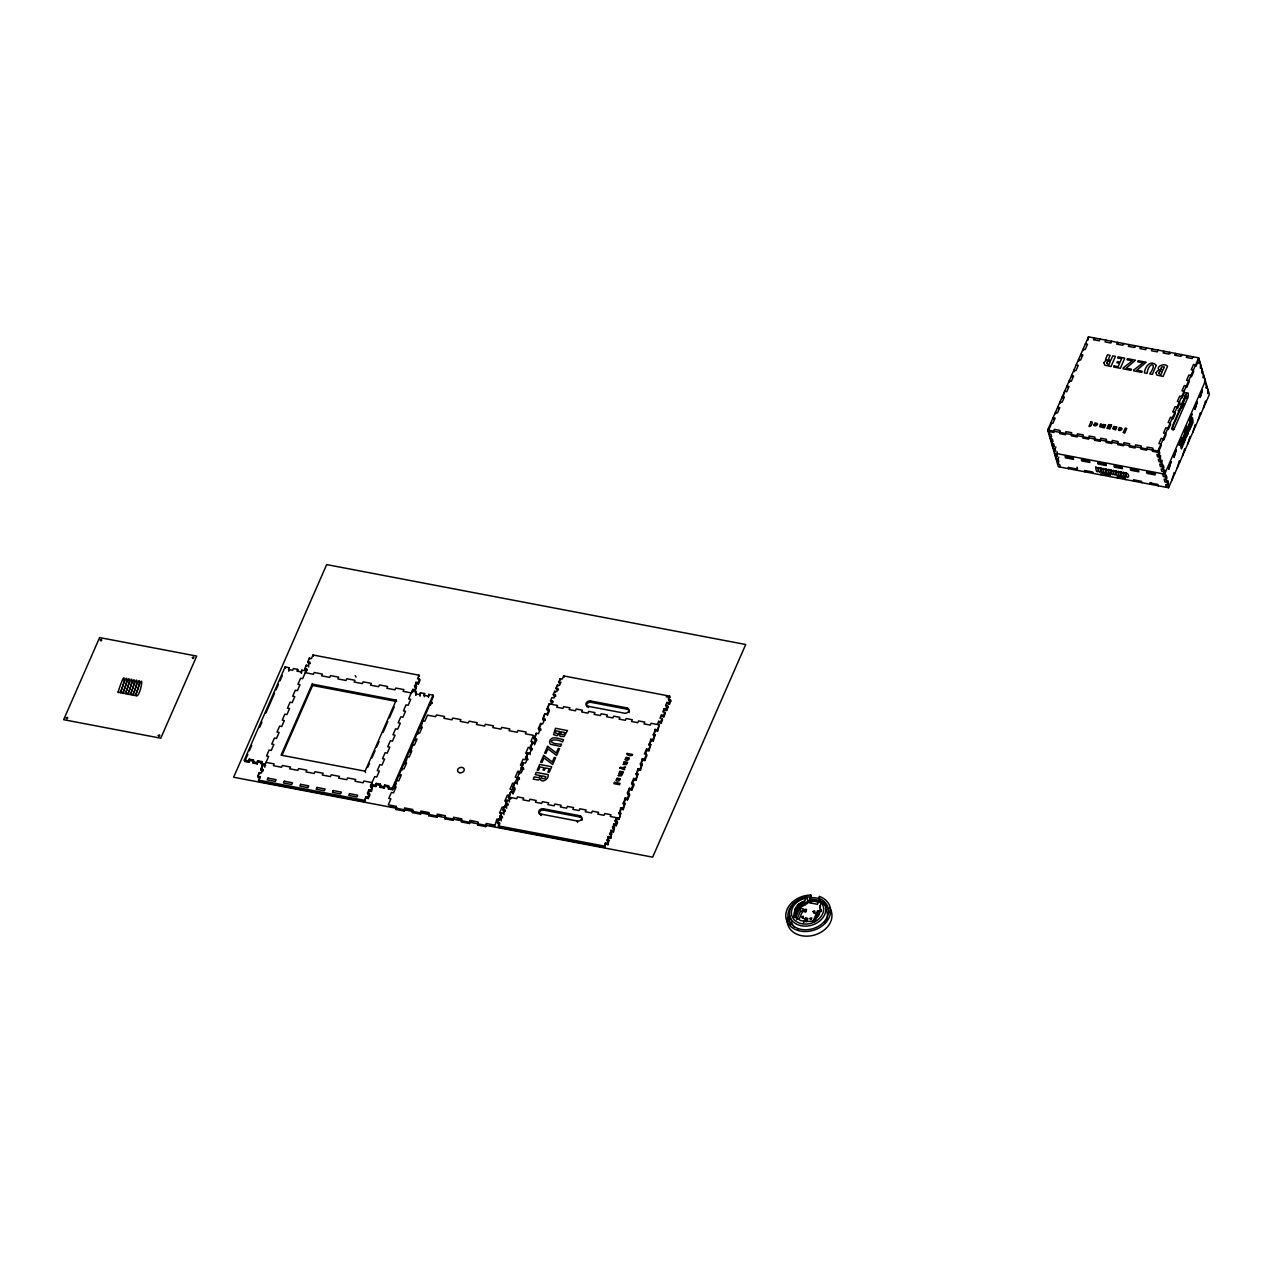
<?xml version="1.0" encoding="UTF-8"?>
<svg xmlns="http://www.w3.org/2000/svg" width="1273" height="1273" viewBox="0 0 1273 1273"><rect width="100%" height="100%" fill="white"/><g stroke="black" fill="none" stroke-linecap="round" stroke-linejoin="round"><path stroke-width="1.5" d="M806.716 896.908L806.207 896.972A18.427 14.401 -16.2 0 0 790.087 916.958A18.427 14.401 -16.2 0 0 815.181 923.88A18.427 14.401 -16.2 0 0 822.581 901.491L822.103 901.029C818.109 906.058 822.883 914.428 815.675 918.231L814.402 921.111L805.157 921.509L800.462 920.506L796.516 917.706L793.429 917.117L795.179 909.081L798.823 904.148L804.552 901.125L806.716 896.908L808.005 901.379L806.971 903.735L806.541 902.239L817.457 904.323L818.969 899.247L821.451 902.78M798.998 919.488L803.597 908.97L799.778 908.238L795.72 917.515L796.452 911.802L799.81 907.538L805.538 904.514L806.541 902.239M810.264 902.493L809.548 897.926L810.869 897.879L811.06 901.125A18.427 14.401 -16.2 0 1 818.81 902.541L818.857 901.268M820.083 899.709L820.273 901.984A18.427 14.401 -16.2 0 1 821.976 903.13M810.869 897.879L810.806 895.046A22.771 17.806 -16.2 0 0 786.475 920.156A22.771 17.806 -16.2 0 0 821.308 926.537A22.771 17.806 -16.2 0 0 820.385 896.797L819.351 896.415L818.603 898.149L819.796 902.08M810.806 895.046L811.299 899.375A20.607 16.103 -16.2 0 1 818.841 900.536L819.351 900.727M811.442 902.446L811.697 900.711A20.607 16.103 -16.2 0 1 819.223 901.857M355.199 675.645L356.074 677.077M258.037 762.129L262.222 762.925L261.84 761.572L257.639 760.777L257.257 763.911L253.072 763.1L253.454 759.981L249.269 759.169L248.887 762.304L244.687 761.509L244.305 760.14L285.088 666.941L289.273 667.736L288.891 670.871L289.273 667.736M245.482 759.71L247.837 754.332M249.397 750.752L251.752 745.373M259.597 727.456L261.952 722.077M265.866 713.103L274.491 693.387M276.066 689.807L278.421 684.428M279.98 680.848L282.335 675.47M248.887 762.304L249.269 759.169M253.072 763.1L253.454 759.981M257.257 763.911L257.639 760.777M288.494 669.518L292.695 670.314L293.458 668.532L297.659 669.343L296.88 671.11L301.065 671.905L301.462 673.274L301.844 670.139L306.029 670.935M265.643 765.503L261.458 764.707L261.84 761.572M301.065 671.905L301.844 670.139M257.735 776.148L259.819 776.546L260.217 777.914L258.117 777.501L257.735 776.148L259.278 772.6L261.379 772.997L262.922 769.465L260.822 769.067L262.381 765.519L264.482 765.916L264.864 767.269M304.708 668.771L306.809 669.168L307.207 670.521L305.106 670.123L304.708 668.771L306.268 665.222L308.368 665.62L308.75 666.972M310.31 663.44L308.209 663.042L307.811 661.674L309.371 658.125L311.455 658.539L313.015 654.99L419.024 675.199L419.422 676.568M262.922 769.465L263.32 770.817L261.22 770.42L262.381 765.519M366.242 798.123L368.327 798.521L367.929 797.169L365.844 796.771L364.683 801.672L258.674 781.447L259.819 776.546M264.482 765.916L268.635 756.401L266.55 755.987L269.16 750.02L271.26 750.418L273.87 744.434L271.77 744.037L274.395 738.054L276.48 738.467L279.105 732.484L277.005 732.086L279.63 726.103L281.715 726.501L284.34 720.534L282.24 720.136L284.85 714.153L286.95 714.551L289.56 708.568L287.475 708.17L290.085 702.203L292.185 702.601L294.795 696.617L292.695 696.22L295.32 690.237L297.405 690.634L300.03 684.667L297.93 684.269L300.555 678.286L302.64 678.684L306.809 669.168M308.368 665.62L309.912 662.071L307.811 661.674M312.187 684.11L312.585 685.463L396.603 701.487L396.205 700.134L312.187 684.11L281.094 755.16L365.112 771.183L365.51 772.552M282.288 754.698L312.585 685.463M365.112 771.183L396.205 700.134M367.897 767.078L369.488 763.434M371.891 757.976L375.074 750.688M376.665 747.044L379.068 741.57M383.046 732.468L387.835 721.536M389.427 717.892L394.216 706.961M364.683 801.672L365.844 796.771M368.947 789.674L369.345 791.042L371.43 791.44L371.032 790.072L368.947 789.674L367.388 793.222L369.488 793.62L369.886 794.989L368.327 798.521M372.432 783.945L370.889 787.494L370.491 786.141L374.66 776.61L376.76 777.007L379.37 771.04L377.269 770.642L379.895 764.659L381.98 765.057L384.605 759.074L382.505 758.676L385.114 752.709L387.215 753.107L389.84 747.124L387.74 746.726L390.35 740.743L392.45 741.141L395.06 735.173L392.975 734.776L395.585 728.793L397.685 729.19L400.295 723.207L398.194 722.809L400.82 716.842L402.904 717.24L405.53 711.257L403.43 710.859L406.039 704.876L408.14 705.274L410.749 699.307L408.665 698.909L412.834 689.377L414.918 689.775L415.316 691.144L413.216 690.746L412.834 689.377M416.319 683.649L414.775 687.197L415.937 682.296L418.021 682.694L418.419 684.047L416.319 683.649L415.937 682.296M419.024 675.199L417.48 678.748L419.581 679.146L419.963 680.514L418.419 684.047M367.786 794.575L369.345 791.042M367.929 797.169L369.488 793.62M371.032 790.072L372.591 786.539L370.491 786.141M414.918 689.775L416.478 686.242L414.377 685.845M418.021 682.694L419.581 679.146M371.43 791.44L372.591 786.539M415.316 691.144L416.478 686.242M375.455 785.155L371.27 784.359L371.668 785.727L375.853 786.523L376.235 783.388L380.42 784.184L380.038 787.319L384.239 788.114L384.621 784.995L388.806 785.791L388.424 788.926L392.609 789.721L433.393 696.506L433.011 695.153L428.81 694.358L428.428 697.477M416.239 691.955L415.857 695.09L416.239 691.955L412.054 691.159L412.452 692.512M375.853 786.523L376.235 783.388M380.038 787.319L380.42 784.184M420.44 692.751L420.058 695.885L420.44 692.751L424.625 693.546L424.243 696.681M384.239 788.114L384.621 784.995M424.625 693.546L423.845 695.329L428.046 696.124M388.424 788.926L389.204 787.144L385.003 786.348M392.609 789.721L392.227 788.353L433.011 695.153M430.433 705.21L431.818 702.059L432.215 703.428M396.38 783.356L394.423 787.844L394.025 786.475L396.126 786.873L393.516 792.856L391.416 792.458L388.806 798.442L390.891 798.839L388.281 804.807L396.428 806.366L396.062 809.501L404.209 811.06L404.989 809.278L413.136 810.837L412.372 812.604L420.52 814.163L421.299 812.397M406.851 759.44L404.894 763.927L404.496 762.575L406.596 762.973L403.971 768.956L401.886 768.542L402.268 769.91M412.086 747.49L410.113 751.977L409.731 750.609L411.816 751.022L409.206 756.989L407.105 756.592L407.503 757.96M421.236 726.565L422.811 720.725L424.896 721.123L427.521 715.155L435.668 716.699L436.448 714.933L444.595 716.492L443.831 718.258L451.979 719.818L452.758 718.052L460.906 719.595L460.142 721.377L468.289 722.921L469.069 721.154L477.216 722.714L476.452 724.48L484.599 726.04L485.379 724.257L493.526 725.817L492.762 727.599L500.91 729.143L501.689 727.376L509.837 728.936L509.073 730.702L517.22 732.261L518 730.479L526.147 732.039L525.383 733.821L533.53 735.364L530.921 741.347L533.005 741.745L530.395 747.728L528.295 747.331L525.685 753.298L527.786 753.696L525.16 759.679L523.076 759.281L520.45 765.264L522.551 765.662L519.941 771.629L517.84 771.231L515.231 777.214L519.066 777.851L519.464 779.203L517.363 778.805L519.113 772.536L521.214 772.95L523.362 768.033L521.262 767.635L523.41 762.734L525.494 763.132L527.643 758.231L525.558 757.833L527.706 752.916L529.791 753.314L530.189 754.682M396.062 809.501L396.826 807.734M440.872 816.12L437.61 815.5L436.83 817.282L428.683 815.722L429.447 813.956M453.92 818.619L453.14 820.385L444.993 818.825L445.757 817.059M453.14 820.385L453.522 817.25L461.685 818.81L461.303 821.944L469.451 823.504L470.23 821.721L473.492 822.342M486.541 824.84L485.761 826.607L477.614 825.047L478.377 823.281M489.803 825.461L494.688 826.384L496.916 819.048L499.016 819.462L501.626 813.479L499.525 813.081L502.151 807.098L504.235 807.496L506.861 801.529L504.76 801.115L507.37 795.148L509.471 795.545L512.08 789.562L509.996 789.165L512.605 783.181L514.706 783.595L517.315 777.612M497.361 822.278L499.446 822.676L499.843 824.029L497.743 823.631L497.361 822.278L498.73 819.128L500.83 819.526L501.228 820.878M502.596 817.727L500.512 817.33L500.114 815.977L501.482 812.826L503.583 813.224L503.981 814.577M502.867 809.676L504.967 810.074L505.365 811.426L503.265 811.028L502.867 809.676L504.251 806.525L506.336 806.923L506.734 808.275M505.62 803.374L507.72 803.772L508.118 805.125L506.018 804.727L505.62 803.374L507.004 800.224L509.105 800.622L509.486 801.974M509.105 800.622L510.473 797.471L510.871 798.823L508.77 798.426L508.388 797.073L510.521 792.172L512.621 792.57L513.019 793.922L515.167 789.021L513.067 788.624L512.669 787.255L514.817 782.354L516.918 782.752L517.315 784.12M529.854 748.015L531.939 748.413L532.337 749.781L530.236 749.367L529.854 748.015L531.987 743.114L534.087 743.512L536.235 738.611L534.135 738.197L536.283 733.296L538.384 733.694L540.532 728.793L538.431 728.395L540.579 723.494L542.68 723.891L544.828 718.974L542.728 718.577L544.876 713.676L546.96 714.073L547.358 715.442L549.506 710.525L547.406 710.127L547.024 708.775L549.172 703.858L557.494 705.449L556.715 707.231L562.952 708.409L563.732 706.642L569.97 707.836L569.19 709.602L575.428 710.795L576.208 709.029L582.445 710.207L581.666 711.989L587.903 713.166L588.683 711.4L594.921 712.594L594.141 714.36L600.379 715.553L601.158 713.787L607.396 714.965L606.616 716.747L612.854 717.924L613.618 716.158L619.856 717.351L619.092 719.118L625.329 720.311L626.093 718.529L632.331 719.722L631.551 721.505L637.789 722.682L638.569 720.916L644.806 722.109L644.027 723.876L650.264 725.069L651.044 723.287L659.382 724.878L657.616 731.148L655.531 730.75L655.134 729.381L657.234 729.795L657.616 731.148M550.541 700.707L552.641 701.121L553.039 702.473L550.938 702.075L550.541 700.707L551.925 697.572L554.026 697.97L555.394 694.819L553.294 694.422L554.678 691.271L556.778 691.669L558.147 688.518L556.062 688.12L557.431 684.969L559.531 685.367L560.916 682.217L558.815 681.819L560.2 678.668L562.284 679.066L563.668 675.915L669.678 696.124L668.707 700.643L670.791 701.041L669.423 704.192L667.323 703.794L666.925 702.425L669.025 702.839L669.423 704.192M500.512 817.33L501.482 812.826M506.018 804.727L507.004 800.224M508.77 798.426L510.521 792.172M513.067 788.624L514.817 782.354M523.362 768.033L523.744 769.401L521.659 769.003L523.41 762.734M528.04 759.583L525.956 759.185L527.372 755.923M530.952 747.744L531.987 743.114M534.485 744.864L536.633 739.963L534.533 739.565L536.283 733.296M540.532 728.793L540.93 730.145L538.829 729.747L540.261 726.485M544.828 718.974L545.21 720.343L543.125 719.945L544.876 713.676M547.406 710.127L549.172 703.858M605.868 844.254L607.953 844.651L607.555 843.299L605.471 842.885L604.484 847.404L498.459 827.179L499.446 822.676M500.83 819.526L502.199 816.375L500.114 815.977M503.583 813.224L504.967 810.074M506.336 806.923L507.72 803.772M512.621 792.57L514.769 787.653L512.669 787.255M516.918 782.752L519.066 777.851M529.791 753.314L531.939 748.413M546.96 714.073L549.109 709.172L547.024 708.775M551.257 704.271L552.641 701.121M604.484 847.404L605.471 842.885M608.621 837.952L607.237 841.103L608.223 836.6L610.324 836.998L610.722 838.35L608.621 837.952L608.223 836.6M611.374 831.651L609.99 834.802L610.976 830.298L613.077 830.696L613.475 832.049L611.374 831.651L610.976 830.298M614.127 825.35L612.759 828.5L613.745 823.997L615.83 824.395L616.227 825.747L614.127 825.35L613.745 823.997M615.114 820.846L616.498 817.696L615.511 822.199L615.114 820.846L617.214 821.244L617.612 822.597L616.227 825.747M621.176 809.246L619.044 814.147L620.794 807.878L622.879 808.275L623.277 809.644L621.176 809.246L620.794 807.878M625.473 799.428L623.324 804.329L625.075 798.076L627.175 798.473L627.573 799.826L625.473 799.428L625.075 798.076M629.371 788.258L629.769 789.61L631.869 790.008L631.472 788.655L629.371 788.258L627.223 793.159L629.323 793.556L629.721 794.925L627.573 799.826M633.668 778.439L634.065 779.808L636.15 780.206L635.768 778.837L633.668 778.439L631.519 783.356L633.62 783.754L634.018 785.107L631.869 790.008M638.362 769.99L636.214 774.907L637.964 768.637L640.048 769.035L640.446 770.388L638.362 769.99L637.964 768.637M642.642 760.188L640.494 765.089L642.26 758.819L644.345 759.217L644.743 760.586L642.642 760.188L642.26 758.819M646.541 749.017L646.939 750.37L649.039 750.768L648.641 749.415L646.541 749.017L644.393 753.918L646.493 754.316L646.891 755.669L644.743 760.586M651.235 740.552L649.087 745.469L650.837 739.199L652.938 739.597L653.335 740.966L651.235 740.552L650.837 739.199M655.531 730.75L653.383 735.651L655.134 729.381M657.282 724.48L658.65 721.33L660.751 721.727L661.148 723.096L659.048 722.698L658.65 721.33M661.419 715.028L661.817 716.397L663.901 716.794L663.504 715.426L661.419 715.028L660.035 718.179L662.135 718.577L662.533 719.945L661.148 723.096M664.172 708.727L664.57 710.095L666.654 710.493L666.272 709.125L664.172 708.727L662.787 711.878L664.888 712.275L665.286 713.644L663.901 716.794M666.925 702.425L665.556 705.576L667.641 705.974L668.039 707.342L666.654 710.493M669.678 696.124L668.309 699.275L670.41 699.689L670.791 701.041M627.621 794.527L629.769 789.61M631.917 784.709L634.065 779.808M645.506 753.648L646.939 750.37M607.555 843.299L608.94 840.148L606.839 839.734M610.324 836.998L611.692 833.847L609.608 833.449M613.077 830.696L614.461 827.545L612.361 827.148M615.83 824.395L617.214 821.244M616.896 819.048L618.98 819.446L620.731 813.192L618.646 812.779M622.879 808.275L625.027 803.374L622.927 802.977M627.175 798.473L629.323 793.556M631.472 788.655L633.62 783.754M635.768 778.837L637.916 773.936L635.816 773.538M640.048 769.035L642.197 764.134L640.112 763.736M644.345 759.217L646.493 754.316M648.641 749.415L650.789 744.498L648.689 744.1M652.938 739.597L655.086 734.696L652.985 734.298M657.234 729.795L659.382 724.878M660.751 721.727L662.135 718.577M663.504 715.426L664.888 712.275M666.272 709.125L667.641 705.974M669.025 702.839L670.41 699.689M607.953 844.651L608.94 840.148M610.722 838.35L611.692 833.847M613.475 832.049L614.461 827.545M618.98 819.446L620.731 813.192M623.277 809.644L625.027 803.374M636.15 780.206L637.916 773.936M640.446 770.388L642.197 764.134M649.039 750.768L650.789 744.498M653.335 740.966L655.086 734.696M796.739 919.743L800.574 910.991L799.778 908.238M803.47 922.877L805.602 917.992L807.909 918.438L806.477 921.7M812.588 922.209L817.584 910.768L821.117 911.436M814.815 921.684L818.396 913.521L817.584 910.768M1047.695 430.035L1088.479 336.836L1198.689 357.856L1209.35 394.55L1168.566 487.75L1058.356 466.745L1047.695 430.035L1157.905 451.056L1168.566 487.75M1051.18 424.355L1048.872 429.622L1048.475 428.269M1088.097 339.971L1088.479 336.836M1049.573 432.04L1048.793 433.822L1050.893 434.22L1051.593 436.639L1049.493 436.225M1050.973 436.878L1050.193 438.644L1052.294 439.042L1052.994 441.46L1050.893 441.063L1051.673 439.296M1052.373 441.715L1051.593 443.481L1053.694 443.879L1054.394 446.298L1052.31 445.9L1053.073 444.134M1100.079 339.048L1099.299 340.814L1093.507 339.716L1094.287 337.934L1094.669 339.302M1053.773 446.537L1053.01 448.319L1055.094 448.717L1055.794 451.135L1053.71 450.737L1054.474 448.955M1055.094 448.717L1055.874 446.934M1055.969 454.095L1055.19 455.861L1057.29 456.259L1057.274 451.772M1105.887 340.146L1105.107 341.928L1110.899 343.026L1111.679 341.259M1056.765 456.816L1055.985 458.582L1058.086 458.98L1058.865 461.701L1056.781 461.303L1057.545 459.537M1058.086 458.98L1058.865 457.214M1058.34 462.242L1057.561 464.024L1059.661 464.422L1060.457 467.143M1077.531 468.48L1076.767 470.246L1077.149 467.111M1146.48 347.895L1145.716 349.661L1139.908 348.563L1140.688 346.797L1141.085 348.15M1152.288 349.009L1151.508 350.775L1157.316 351.873L1158.08 350.107M1110.151 474.702L1109.388 476.468L1109.77 473.333M1118.315 476.261L1117.535 478.027L1117.137 476.659L1125.3 478.218L1125.698 479.587M1192.881 356.742L1192.117 358.525L1186.309 357.411L1187.088 355.644L1187.486 356.997M1157.905 451.056L1198.689 357.856M1199.086 359.209L1195.999 366.258L1195.602 364.905L1193.517 364.492L1191.194 369.775L1193.294 370.172L1193.692 371.525L1191.385 376.808L1190.987 375.44L1188.887 375.042L1186.579 380.325L1188.68 380.722L1189.077 382.075L1186.77 387.358L1186.372 385.99L1184.272 385.592L1181.965 390.875L1184.065 391.272L1184.463 392.625L1182.156 397.908L1181.758 396.539L1179.657 396.142L1177.35 401.425L1179.45 401.822L1179.848 403.175L1177.541 408.458L1177.143 407.089L1175.043 406.692L1172.735 411.975L1174.836 412.372L1175.234 413.725L1172.926 418.992L1172.528 417.639L1170.428 417.242L1168.121 422.509L1170.221 422.922L1170.619 424.275L1168.312 429.542L1167.914 428.189L1165.813 427.792L1163.506 433.059L1165.607 433.457L1166.004 434.825L1163.697 440.092L1163.299 438.739L1161.199 438.342L1158.891 443.609L1160.992 444.006L1161.374 445.375L1158.303 452.424L1152.495 451.31L1152.877 448.176L1147.084 447.078L1146.702 450.212L1140.894 449.098L1141.276 445.964L1135.484 444.866L1135.102 448.001L1129.294 446.887L1129.676 443.752L1123.884 442.654L1123.502 445.773L1117.694 444.675L1118.076 441.54L1112.268 440.442L1111.902 443.561L1106.094 442.463L1106.476 439.328L1100.668 438.23L1100.302 441.349L1094.494 440.251L1094.875 437.116L1089.067 436.018L1088.686 439.137L1082.893 438.039L1083.275 434.905L1077.467 433.807L1077.085 436.925L1071.293 435.827L1071.675 432.693L1065.867 431.595L1065.485 434.714L1059.693 433.616L1060.075 430.481L1054.267 429.367L1053.885 432.502L1048.093 431.404M1199.787 361.627L1199.007 363.394L1197.909 359.623M1171.796 428.985A3.405 1.162 -79.2 0 0 1172.115 428.365L1185.513 397.749A3.405 1.162 -79.2 0 0 1185.895 392.609M1200.487 364.046L1200.407 368.231L1201.187 366.465M1150.935 482.483L1150.156 484.249L1149.758 482.881L1157.921 484.44L1158.319 485.809M1174.215 428.762L1187.614 398.147A3.405 1.162 -79.2 0 0 1188.186 393.452A3.405 1.162 -79.2 0 0 1186.42 394.073L1173.022 424.689A3.405 1.162 -79.2 0 0 1172.465 429.383A3.405 1.162 -79.2 0 0 1174.215 428.762L1172.115 428.365M1201.887 368.884L1201.823 373.069L1202.587 371.286M1203.287 373.705L1203.224 377.89L1204.003 376.124M1204.704 378.542L1204.624 382.727M1205.404 380.961L1164.62 474.161L1054.41 453.14M1206.183 383.682L1206.199 388.17L1206.979 386.387M1207.775 389.108L1207.791 393.596L1208.554 391.829M805.348 912.184L806.414 911.388M813.94 913.33L815.293 913.027M803.056 918.47L803.899 918.454M805.825 898.245L805.188 898.356A16.374 12.81 -16.2 0 0 791.997 916.178A16.374 12.81 -16.2 0 0 813.893 922.225A16.374 12.81 -16.2 0 0 821.371 902.828L821.133 902.541M808.005 901.379L811.06 901.125M809.437 899.677L810.615 899.629M1085.392 343.885L1087.492 344.283L1085.185 349.55L1083.084 349.152L1083.482 350.521M1076.162 364.969L1078.263 365.383L1075.956 370.65L1073.855 370.252L1074.253 371.605M1185.513 397.749L1187.614 398.147M1050.782 423.002L1052.866 423.4L1055.174 418.117L1053.089 417.719L1053.487 419.072M1076.369 468.894L1068.206 467.334L1068.604 468.687M1108.99 475.115L1100.827 473.556L1101.225 474.909M666.225 696.761L670.075 697.493M665.938 706.945L668.039 707.342M558.545 689.871L556.46 689.473L556.062 688.12M590.529 700.962L626.73 707.852A3.405 2.657 -16.2 0 1 628.719 711.114A3.405 2.657 -16.2 0 1 624.406 713.182L588.206 706.276A3.405 2.657 -16.2 0 1 586.216 703.014A3.405 2.657 -16.2 0 1 590.529 700.962L590.927 702.314A3.405 2.657 -16.2 0 0 587.187 706.976M590.927 702.314L627.128 709.22A3.405 2.657 -16.2 0 1 629.117 712.482M305.265 672.701L313.413 674.26L314.192 672.494L322.34 674.054L321.576 675.82L329.723 677.379L330.503 675.597L338.65 677.156L337.886 678.923L346.033 680.482L346.813 678.716L354.96 680.275L354.196 682.042L362.344 683.601L363.123 681.819L371.27 683.378L370.507 685.145L378.654 686.704L379.434 684.938L387.581 686.481L386.817 688.263L394.964 689.823L395.744 688.041L403.891 689.6L403.127 691.366L411.274 692.926M415.475 693.721L419.66 694.533M508.388 797.073L516.711 798.664L517.49 796.882L523.728 798.076L522.948 799.858L529.186 801.035L529.966 799.269L536.204 800.462L535.424 802.229L541.661 803.422L542.441 801.64L548.663 802.833L547.899 804.616L554.137 805.793L554.901 804.027L561.138 805.22L560.375 806.987L566.596 808.18L567.376 806.398L573.614 807.591L572.834 809.357L579.072 810.551L579.851 808.785L586.089 809.978L585.309 811.744L591.547 812.938L592.327 811.156L598.565 812.349L597.785 814.115L604.023 815.309L604.802 813.542L611.04 814.736L610.26 816.502L618.583 818.093M396.651 780.508L398.735 780.906L401.361 774.923L399.261 774.525L399.658 775.878M543.348 808.785L579.549 815.691A3.405 2.657 -16.2 0 1 581.538 818.937A3.405 2.657 -16.2 0 1 577.226 821.005L541.025 814.099A3.405 2.657 -16.2 0 1 539.036 810.837A3.405 2.657 -16.2 0 1 543.348 808.785L543.746 810.137A3.405 2.657 -16.2 0 0 539.529 814.259M543.746 810.137L579.947 817.043A3.405 2.657 -16.2 0 1 581.92 820.305M266.025 762.368L274.188 763.927L273.409 765.694L281.556 767.253L282.335 765.487L290.499 767.03L289.719 768.812L297.866 770.372L298.646 768.59L306.809 770.149L306.029 771.915L314.176 773.475L314.956 771.709L323.119 773.252L322.34 775.034L330.487 776.594L331.266 774.811L339.43 776.371L338.65 778.137L346.797 779.697L347.577 777.93L355.74 779.474L354.96 781.256L363.107 782.8L363.887 781.033L372.05 782.593M249.651 760.538L253.852 761.334M376.633 784.741L380.818 785.552M244.305 760.14L248.49 760.952M252.675 761.747L256.875 762.543M261.06 763.339L265.245 764.15M379.656 785.966L383.841 786.762M388.026 787.557L392.227 788.353M258.276 780.094L364.285 800.303M494.306 825.031L486.143 823.472L485.761 826.607M498.077 825.827L604.086 846.036M390.302 806.477L393.564 807.098M422.922 812.699L427.823 813.638M457.182 819.239L462.067 820.178M800.574 910.991L804.393 911.707M818.603 898.149L819.223 898.372A20.607 16.103 -16.2 0 1 820.051 925.264A20.607 16.103 -16.2 0 1 788.544 919.504A20.607 16.103 -16.2 0 1 810.551 896.797M820.624 909.336L821.196 910.816M805.602 917.992L806.859 921.047M1205.961 402.3L1205.563 400.947L1203.351 408.283M1200.725 414.25L1200.328 412.898L1198.116 420.233M1181.678 355.899L1181.28 354.531L1180.517 356.297L1174.708 355.199L1175.488 353.433L1175.886 354.785M1195.49 426.216L1195.108 424.848L1192.881 432.184M1170.078 353.687L1169.68 352.319L1168.916 354.085L1163.108 352.987L1163.888 351.221L1164.286 352.573M1190.271 438.167L1189.873 436.798L1187.645 444.15M1185.036 450.117L1184.638 448.764L1182.426 456.1M1179.8 462.067L1179.403 460.715L1177.191 468.05M1174.565 474.033L1174.183 472.665L1171.956 480.001M1135.277 347.036L1134.88 345.683L1134.1 347.449L1128.308 346.351L1129.087 344.569L1129.485 345.938M1158.685 449.289L1159.783 453.061L1159.003 454.827L1156.902 454.429L1157.603 456.848L1159.703 457.246L1160.483 455.479L1160.403 459.664L1158.303 459.267L1159.019 461.685L1161.103 462.083L1161.883 460.317L1161.803 464.502L1159.719 464.104L1160.419 466.523L1162.504 466.92L1163.283 465.138L1163.983 467.557L1163.22 469.339L1161.119 468.925L1161.819 471.344L1163.92 471.742L1164.684 469.976L1165.4 472.394M1162.52 473.763L1163.315 476.484L1165.4 476.882L1166.179 475.115L1166.975 477.836L1166.195 479.603L1164.095 479.205L1164.89 481.926L1166.991 482.324L1167.755 480.542L1168.55 483.263L1167.771 485.045L1165.686 484.647L1166.466 487.352M1123.677 344.824L1123.279 343.471L1122.5 345.238L1116.707 344.14L1117.487 342.357L1117.869 343.726M1142.008 482.69L1141.61 481.337L1133.447 479.778L1133.845 481.13M1081.175 355.788L1080.777 354.435L1082.877 354.833L1080.57 360.1L1078.47 359.702L1078.868 361.055M1071.946 376.888L1071.548 375.519L1073.648 375.933L1071.341 381.2L1069.24 380.802L1069.638 382.155M1093.077 473.365L1092.68 471.997L1084.516 470.453L1084.914 471.806M1067.331 387.438L1066.933 386.069L1069.034 386.467L1066.726 391.75L1064.626 391.352L1062.716 397.988L1062.319 396.619L1064.419 397.017L1062.112 402.3L1060.011 401.902L1060.409 403.255M1058.102 408.538L1057.704 407.169L1059.804 407.567L1057.481 412.85L1055.397 412.452L1055.794 413.805M819.637 905.946L821.34 911.484M809.548 897.926L810.376 900.759A20.607 16.103 -16.2 0 0 807.719 901.077M804.552 901.125L805.538 904.514M803.979 901.3L804.966 904.689M803.168 901.586L804.154 904.976M802.388 901.92L803.374 905.31M801.624 902.302L802.595 905.692M800.876 902.7L801.863 906.105M800.16 903.162L801.147 906.551M799.476 903.639L800.462 907.028M798.823 904.148L799.81 907.538M798.219 904.689L799.205 908.079M797.646 905.246L798.632 908.651M797.121 905.851L798.091 909.24M796.627 906.456L797.614 909.845M796.182 907.092L797.169 910.481M795.8 907.744L796.787 911.134M795.466 908.413L796.452 911.802M795.179 909.081L796.15 912.47M794.941 909.765L795.927 913.155M794.75 910.45L795.736 913.839M794.623 911.15L795.609 914.539M794.559 911.834L795.545 915.223M794.543 912.518L795.53 915.908M794.575 913.202L795.72 917.515M626.73 707.852L627.128 709.22M588.206 706.276L588.603 707.629M563.668 675.915L564.066 677.268M560.2 678.668L560.581 680.021M558.815 681.819L559.213 683.171M557.431 684.969L557.829 686.322M554.678 691.271L555.076 692.623M555.394 694.819L555.792 696.172L553.691 695.774L553.294 694.422M579.549 815.691L579.947 817.043M577.226 821.005L577.624 822.358M542.728 718.577L543.125 719.945M540.579 723.494L540.977 724.846M538.431 728.395L538.829 729.747M536.235 738.611L536.633 739.963M534.135 738.197L534.533 739.565M527.706 752.916L528.088 754.284M525.558 757.833L525.956 759.185M541.025 814.099L541.423 815.452A3.405 2.657 -16.2 0 1 540.643 815.213M521.262 767.635L521.659 769.003M519.113 772.536L519.511 773.904M504.251 806.525L504.633 807.878M498.73 819.128L499.127 820.48M477.614 825.047L477.996 821.928L469.832 820.369L469.451 823.504M428.81 694.358L429.208 695.71M420.583 728.061L420.185 726.708L422.286 727.106L419.66 733.089L417.576 732.675L417.974 734.044M444.993 818.825L445.375 815.707L437.212 814.147L436.83 817.282M415.348 740.027L414.95 738.658L417.051 739.056L414.441 745.039L412.341 744.641L412.738 745.994M428.683 815.722L429.049 812.588L420.902 811.028L420.52 814.163M412.372 812.604L412.738 809.485L404.591 807.925L404.209 811.06M313.015 654.99L313.413 656.343M309.371 658.125L309.769 659.494M306.268 665.222L306.666 666.575M297.659 669.343L298.041 670.696M285.088 666.941L285.47 668.293M260.822 769.067L261.22 770.42M259.278 772.6L259.676 773.968M825.477 908.811A18.427 14.401 -16.2 0 1 826.177 920.793M825.7 921.716A18.427 14.401 -16.2 0 1 825.159 922.623M798.489 930.086A18.427 14.401 -16.2 0 1 797.55 929.592M794.384 927.094A18.427 14.401 -16.2 0 1 791.185 919.345M823.472 903.957A20.607 16.103 -16.2 0 1 829.391 912.677M790.215 924.723A20.607 16.103 -16.2 0 1 789.658 915.303M829.519 907.569A22.771 17.806 -16.2 0 1 813.495 935.305A22.771 17.806 -16.2 0 1 787.255 918.215M811.553 897.624A22.771 17.806 -16.2 0 1 818.571 898.499M806.207 920.379A2.498 1.957 -16.2 0 1 806.143 920.888M805.936 920.22A2.498 1.957 -16.2 0 1 805.316 921.175M817.043 913.298A2.498 1.957 -16.2 0 1 816.693 915.733M1186.134 395.553A22.771 17.806 -16.2 0 1 1186.372 397.892M1184.877 395.617A22.771 17.806 -16.2 0 1 1184.654 396.81M1184.336 398.003A22.771 17.806 -16.2 0 1 1182.171 402.618M1181.408 403.716A22.771 17.806 -16.2 0 1 1180.58 404.782M1187.072 396.221A24.044 18.793 -16.2 0 1 1186.802 398.003M1184.495 403.796A24.044 18.793 -16.2 0 1 1184.145 404.353M1183.397 405.451A24.044 18.793 -16.2 0 1 1182.569 406.501M1182.14 407.026A24.044 18.793 -16.2 0 1 1178.018 410.781M66.212 718.052C67.867 720.534 68.408 715.537 66.212 718.052M158.298 735.587C159.889 738.117 160.557 733.105 158.298 735.587M622.226 774.525L620.985 776.037L618.01 775.543L621.638 774.827L618.773 773.809L619.139 772.95L622.402 773.109L619.521 772.09L619.903 771.231L623.468 771.899L622.226 774.525M1180.294 443.752C1182.267 457.484 1182.235 439.121 1180.294 443.752M1181.217 441.62C1183.222 455.432 1183.11 436.973 1181.217 441.62M1182.156 439.487C1184.161 453.156 1184.033 434.936 1182.156 439.487M1183.078 437.371C1185.068 451.103 1185.036 432.74 1183.078 437.371M1184.017 435.239C1185.975 449.035 1185.943 430.608 1184.017 435.239M1184.94 433.106L1186.245 437.61L1184.972 432.931M1185.879 430.99C1187.852 444.723 1187.82 426.36 1185.879 430.99M1186.802 428.858C1188.759 442.654 1188.743 424.227 1186.802 428.858M1187.741 426.726L1189.046 431.229L1187.773 426.55M1188.664 424.609C1190.637 438.342 1190.605 419.979 1188.664 424.609M1189.603 422.477C1191.496 436.162 1191.592 418.005 1189.603 422.477M1190.526 420.361C1192.626 434.077 1192.292 415.682 1190.526 420.361M1191.464 418.228C1193.438 431.977 1193.406 413.598 1191.464 418.228M540.102 778.615C541.2 783.897 549.252 779.076 548.217 774.652L536.204 772.361L535.217 774.62L540.548 775.639L538.765 777.66L534.214 776.88L533.228 779.124L538.511 780.047L540.102 778.615M559.515 733.964L560.215 736.383L564.034 736.542L567.503 730.575L555.489 728.283L553.596 734.553L556.906 735.746L559.515 733.964M1111.52 425.102L1109.531 424.959L1107.908 428.555L1106.905 428.365L1108.624 424.609L1111.52 425.102M801.64 917.006C803.263 920.315 804.743 914.094 801.64 917.006M804.711 909.972C806.334 913.298 807.814 907.06 804.711 909.972M809.946 918.581C811.569 921.907 813.049 915.669 809.946 918.581M813.017 911.563C814.64 914.889 816.12 908.651 813.017 911.563M1100.636 426.248L1103.627 424.466L1103.214 427.171L1104.646 424.673L1105.664 424.864L1104.343 427.887L1099.665 426.71L1100.572 423.893L1101.591 424.084L1100.636 426.248M549.538 741.857L550.302 744.259L560.581 746.392L561.568 744.148C545.671 744.18 550.588 736.351 562.555 741.888L563.541 739.613C559.197 739.056 550.859 734.807 549.538 741.857M619.696 767.921L624.406 769.751L624.788 768.892L621.924 767.874L625.552 767.158C619.537 768.924 621.861 765.789 619.696 767.921M555.33 731.927C555.108 734.33 559.961 734.203 559.834 731.561L555.824 730.797L555.33 731.927M617.007 779.092L618.073 779.108L617.007 779.092M618.805 778.599C617.182 780.715 620.747 779.824 619.426 778.615C621.956 778.042 617.978 783.372 615.941 780.285L617.262 778.01L618.805 778.599M626.077 758.39L627.128 758.406L626.077 758.39M626.587 763.45L622.927 764.325L626.3 764.691L627.621 762.416L624.056 761.731L623.675 762.607L626.587 763.45M627.86 757.896C626.205 760.045 629.833 759.09 628.496 757.912C631.01 757.34 627.032 762.67 624.995 759.583L626.316 757.308L627.86 757.896M1103.962 362.725L1104.693 365.144L1110.995 366.529L1115.434 356.36L1112.761 355.851L1110.788 360.354L1109.451 360.1L1108.512 359.177L1110.088 355.326L1107.43 354.833L1105.585 359.288L1107.844 360.466L1105.473 360.784L1103.962 362.725M1094.016 424.975C1093.666 427.537 1101.495 423.75 1094.955 422.827L1094.016 424.975M1110.963 426.455L1109.961 428.953L1108.942 428.762L1109.181 425.803L1110.963 426.455M1112.888 428.571L1115.562 430.019L1116.882 426.996L1115.864 426.805L1114.225 429.303L1114.846 426.614L1113.827 426.423L1112.888 428.571M1118.49 429.653C1118.14 432.199 1125.969 428.412 1119.444 427.489L1118.49 429.653M1156.043 365.606L1152.399 374.421L1149.726 373.912C1158.446 362.089 1148.501 361.516 1147.053 373.403L1144.395 372.894C1144.825 367.229 1149.98 359.718 1155.773 364.762L1156.043 365.606M1156.075 372.671L1156.807 375.074L1163.092 376.458L1167.548 366.29C1164.652 362.184 1154.102 367.308 1159.974 370.348L1157.666 370.666L1156.075 372.671M1096.658 423.909L1095.417 424.307L1096.658 423.909M1121.131 428.571L1119.89 428.969L1121.131 428.571M541.407 777.023C541.152 779.426 545.99 779.203 545.894 776.657L541.9 775.894L541.407 777.023M560.677 732.946C560.422 735.364 565.26 735.142 565.18 732.596L561.17 731.832L560.677 732.946M1106.619 363.235L1108.799 364.89L1110.295 361.5L1107.86 361.389L1106.619 363.235M1158.732 373.18L1160.912 374.819L1162.392 371.43L1159.958 371.334L1158.732 373.18M1160.705 368.661L1162.885 370.3L1164.381 366.91L1161.947 366.815L1160.705 368.661M100.328 640.017C101.283 642.801 103.049 637.884 100.328 640.017M118.071 692.114C122.654 697.429 129.082 657.52 118.071 692.114M120.585 692.592C125.279 697.89 131.756 657.807 120.585 692.592M123.099 693.069C127.714 698.384 134.158 658.332 123.099 693.069M125.613 693.546C130.323 698.829 136.752 658.73 125.613 693.546M128.127 694.024C132.774 699.338 139.107 659.382 128.127 694.024M130.642 694.501C135.352 699.8 141.764 659.653 130.642 694.501M133.156 694.978C137.834 700.277 144.31 660.162 133.156 694.978M135.67 695.472C140.316 700.786 146.506 660.846 135.67 695.472M192.414 657.568C193.369 660.353 195.135 655.452 192.414 657.568M1095.83 467.096C1096.021 476.993 1101.431 468.193 1095.83 467.096M1098.344 467.573C1098.631 477.677 1103.723 468.321 1098.344 467.573M1100.859 468.05C1100.922 477.423 1106.492 469.912 1100.938 467.987M1103.373 468.528C1103.5 478.346 1109.054 469.753 1103.373 468.528M1105.887 469.021C1105.951 478.362 1111.536 470.915 1105.966 468.957M1108.401 469.498C1109.101 479.173 1113.366 470.883 1108.592 469.387M1110.915 469.976C1111.122 479.905 1116.421 470.962 1110.915 469.976M1113.429 470.453C1113.398 479.38 1119.253 472.983 1113.509 470.389M1115.944 470.93C1116.023 480.494 1121.704 472.522 1115.944 470.93M1118.458 471.408C1118.521 480.701 1124.107 473.381 1118.537 471.344M1120.972 471.885C1121.036 481.194 1126.685 473.89 1121.052 471.822M1123.486 472.378C1123.661 482.133 1129.056 473.604 1123.486 472.378M1126 472.856C1125.969 481.735 1131.824 475.434 1126.08 472.792M99.596 637.566L63.65 719.691L160.764 738.213L196.71 656.088L99.596 637.566M326.668 564.591L233.627 777.23L652.667 857.159L745.707 644.52L326.668 564.591M267.982 778.105L267.203 779.872L275.35 781.431L276.13 779.665L267.982 778.105M284.293 781.208L283.513 782.99L291.66 784.534L292.44 782.768L284.293 781.208M300.603 784.327L299.823 786.093L307.986 787.653L308.75 785.887L300.603 784.327M316.913 787.43L316.134 789.212L324.297 790.756L325.061 788.989L316.913 787.43M333.224 790.549L332.444 792.315L340.607 793.875L341.371 792.092L333.224 790.549M349.534 793.652L348.754 795.434L356.917 796.978L357.681 795.211L349.534 793.652M539.657 764.452L537.19 770.101L538.511 770.356L539.991 766.967L544.001 767.73L543.014 769.99L544.367 770.26L545.353 767.985L549.363 768.749L547.867 772.138L549.204 772.393L551.686 766.744L539.657 764.452M543.619 755.414L540.643 762.193L541.98 762.447L543.953 757.928L552.673 764.484L555.633 757.706L554.312 757.451L552.323 761.97L543.619 755.414M547.565 746.376L544.605 753.139L545.942 753.393L547.915 748.89L556.619 755.446L559.595 748.667L558.258 748.413L556.285 752.932L547.565 746.376M614.493 782.338L613.92 783.643L619.521 784.709L620.094 783.404L614.493 782.338M627.128 753.441C625.329 755.414 632.665 756.814 632.729 754.507L627.128 753.441M1114.146 365.908L1113.652 367.022L1120.335 368.295L1124.775 358.143L1118.092 356.854L1117.599 357.984L1121.608 358.747L1120.129 362.137L1117.455 361.627L1116.962 362.773L1119.635 363.282L1118.155 366.672L1114.146 365.908M1091.072 421.618L1088.988 426.36C1090.993 427.808 1093.921 421.092 1091.072 421.618M1123.502 367.69L1123.009 368.82L1131.029 370.348L1131.522 369.218L1126.159 368.199L1135.468 360.179L1127.464 358.652L1126.971 359.766L1132.302 360.784L1123.502 367.69M1134.195 369.727L1133.702 370.857L1141.722 372.384L1142.199 371.255L1136.853 370.236L1146.161 362.216L1138.142 360.689L1137.664 361.818L1142.995 362.821L1134.195 369.727M1123.343 432.438L1124.696 433.154L1126.764 428.428L1125.237 428.126L1123.343 432.438M1171.017 461.797L1168.805 469.132L1171.017 461.797M1176.252 449.846L1174.024 457.182L1176.252 449.846M1181.487 437.88L1179.259 445.232L1181.487 437.88M1186.707 425.93L1184.495 433.266L1186.707 425.93M1191.942 413.98L1189.73 421.315L1191.942 413.98M1197.177 402.029L1194.949 409.365L1197.177 402.029M1202.412 390.063L1200.184 397.399L1202.412 390.063M1073.203 458.009L1065.055 456.466L1065.453 457.819L1073.6 459.378L1073.203 458.009M1089.513 461.128L1081.366 459.569L1081.764 460.937L1089.911 462.481L1089.513 461.128M1105.823 464.231L1097.676 462.688L1098.074 464.04L1106.221 465.6L1105.823 464.231M1122.134 467.35L1113.986 465.791L1114.384 467.159L1122.531 468.703L1122.134 467.35M1138.444 470.453L1130.297 468.91L1130.695 470.262L1138.842 471.822L1138.444 470.453M1154.754 473.572L1146.607 472.012L1147.005 473.381L1155.152 474.924L1154.754 473.572M459.76 772.759A3.405 2.657 -16.2 0 0 464.199 769.274A3.405 2.657 -16.2 0 0 458.757 768.256A3.405 2.657 -16.2 0 0 459.76 772.759"/></g></svg>
